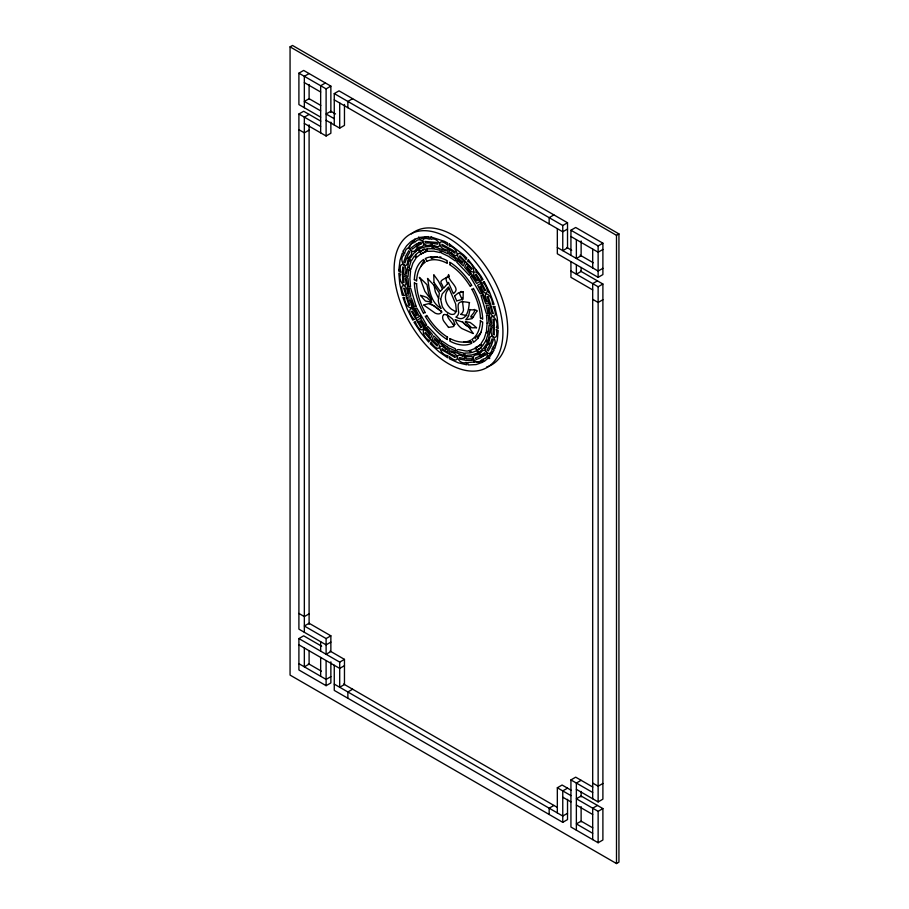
<?xml version="1.0" encoding="UTF-8"?>
<svg xmlns="http://www.w3.org/2000/svg" width="909" height="909" viewBox="0 0 909 909"><rect width="100%" height="100%" fill="white"/><g stroke="black" fill="none" stroke-linecap="round" stroke-linejoin="round"><path stroke-width="1.36" d="M475.168 337.591L475.157 337.864A2.113 1.216 60 0 0 475.316 338.648M433.957 282.392L433.809 274.972M474.362 309.39C476.418 312.753 465.987 318.639 473.544 316.946M463.226 291.948L463.067 299.197L456.807 300.868M443.831 288.005L448.228 282.972A11.715 6.761 60 0 1 448.501 282.438A11.715 6.761 60 0 1 448.807 283.313L453.273 293.516M408.175 247.941L413.993 240.283M486.804 339.591L485.736 341M415.652 251.657L416.856 250.077M492.587 352.328L487.69 356.396L489.031 358.657L489.871 358.135M454.67 295.902L458.522 292.789L463.067 291.778M459.431 293.164L461.181 291.38M442.365 289.13L440.342 291.357M453.546 293.641L454.091 293.05A46.029 26.577 60 0 1 454.648 292.414L454.727 292.346A24.588 14.192 60 0 0 455.125 291.959C459.397 286.96 447.444 280.631 448.591 274.529C448.751 278.915 437.479 279.12 441.899 284.324A24.588 14.192 60 0 0 442.251 285.051L442.376 285.324A46.029 26.577 60 0 1 442.933 286.608L443.49 287.835M449.148 288.585C444.865 292.187 444.467 298.8 446.955 303.549A8.704 5.022 60 0 0 448.228 305.697L449.376 307.185A9.545 5.511 60 0 0 451.671 309.355L454.886 311.219A9.545 5.511 60 0 0 456.636 311.673M422.776 253.225L426.469 250.623M486.588 347.227L484.611 348.817M441.808 312.06L441.24 312.616A11.942 6.897 60 0 1 440.172 313.457A10.363 5.988 60 0 1 438.922 313.866A10.851 6.272 60 0 1 437.445 313.832A14.805 8.556 60 0 1 435.195 313.151L423.855 305.106M419.276 242.419L416.277 244.885L417.254 246.294M418.935 244.816L420.935 243.419M424.139 248.85L420.003 252.282L421.56 254.44M481.031 345.136L475.634 347.397M290.062 46.859L292.505 45.45L618.938 233.908L618.938 862.141L616.495 863.55L290.062 675.092L290.062 46.859L616.495 235.329L618.938 233.908M320.661 117.147L298.902 104.58L298.902 73.175L303.663 70.425L330.865 86.128L330.865 112.455M309.105 73.561L304.345 76.311L304.345 107.728M325.422 82.98L320.661 85.73L320.661 132.85M298.902 73.175L326.104 88.877L330.865 86.128M330.865 642.106L326.104 644.856L298.902 629.142L298.902 114L303.663 111.262L320.763 121.124M334.262 93.582L339.023 90.843L567.523 222.762L567.523 247.896L562.762 250.645L562.762 225.512L334.262 93.582L334.262 124.999M309.105 114.398L304.345 117.147L304.345 632.289M352.624 98.695L347.863 101.444L347.863 107.716M309.105 130.101L304.345 132.85L298.902 129.714M304.345 123.431L326.104 135.998L330.865 133.248L330.865 122.158M326.104 120.283L339.705 128.135L344.466 125.385L344.466 104.455M553.922 214.91L549.161 217.66L549.161 223.944M562.762 225.512L567.523 222.762M567.523 229.045L562.762 231.795L334.262 99.865M570.932 255.349L570.932 230.227L575.692 227.477L602.894 243.18L602.894 274.586L598.133 277.336L557.331 253.781L557.331 228.648M570.932 230.227L598.133 245.93L602.894 243.18M602.894 249.464L598.133 252.213L570.932 236.51M602.894 268.314L598.133 271.052L557.331 247.498M597.452 280.87L592.691 283.619L592.691 798.761M570.932 271.052L598.133 286.767L602.894 284.017L602.894 799.159L598.133 801.908L576.363 789.342M602.894 299.72L598.133 302.47L592.691 299.322M309.105 613.836L304.345 616.586L298.902 613.439M330.865 661.843L330.865 682.943L326.104 685.681L298.902 669.978L298.902 638.572L303.663 635.823L321.661 646.219M326.104 638.572L330.865 635.823L330.865 651.526L326.104 654.275L326.104 638.572L304.345 626.006L309.105 623.256L330.865 635.823M339.705 662.127L344.466 659.377L344.466 684.511L339.705 687.261L339.705 662.127L298.902 638.572M344.466 665.661L339.705 668.41L298.902 644.856M330.865 676.66L326.104 679.409L298.902 663.695M352.624 689.215L347.863 691.965L347.863 698.248M557.331 812.896L557.331 787.773L562.092 785.024L571.022 790.182M602.894 808.578L598.133 811.328L576.363 798.761L581.124 796.011L602.894 808.578L602.894 839.996L598.133 842.745L570.932 827.031L570.932 779.922L575.692 777.172L592.782 787.046M567.523 788.16L562.762 790.91L562.762 822.327L567.523 819.577L567.523 799.329M581.124 780.308L576.363 783.058L576.363 830.178M553.922 805.442L549.161 808.192L549.161 814.475M602.894 783.456L598.133 786.205L592.691 783.058M567.523 813.294L562.762 816.043L334.262 684.113M597.452 805.442L592.691 808.192L592.691 839.598M485.361 355.033L485.94 354.726M481.406 348.033L476.361 349.908L475.271 347.465M484.508 353.521L482.304 354.567M423.889 304.901L428.514 303.697L434.082 305.708A11.612 6.704 60 0 1 435.388 306.651L441.763 311.855M462.442 297.754L461.567 298.118M449.307 276.063L445.796 278.359L446.66 281.574A24.588 14.192 60 0 0 447.012 282.301L447.137 282.574A46.029 26.577 60 0 1 447.694 283.858M425.06 245.68L426.06 245.248M484.542 355.464L480.906 356.839L480.179 355.283L480.838 355.089M483.02 361.316L467.59 362.566L468.34 364.975L476.134 364.566L483.043 362.123L481.747 359.828C476.498 366.929 468.271 354.715 477.486 354.783L476.725 353.362L471.941 354.896L466.669 355.317L467.158 356.782L471.941 356.476L474.225 362.339M427.4 236.749L428.571 236.59M476.702 353.726L476.055 353.817M432.4 248.623L434.15 248.396M426.003 237.01L420.038 239.226L418.742 236.931M455.216 324.195L453.716 324.558A8.295 4.795 60 0 1 453.307 324.718M476.498 327.774L472.021 327.785A2.409 1.386 60 0 1 471.555 327.638L465.431 321.752M467.021 315.662L460.931 314.389M465.397 321.581L470.078 322.456L473.578 325.092A33.463 19.316 60 0 0 475.396 326.74L476.521 327.683M470.192 309.571L470.692 309.674A11.465 6.624 60 0 0 472.419 309.878C473.578 309.469 478.248 310.287 477.157 311.344A14.783 8.533 60 0 0 476.566 311.617L472.146 318.627L465.76 319.775L468.544 316.15L469.93 309.912A1.193 0.693 60 0 1 470.021 309.651M420.515 295.345L421.64 295.709A33.463 19.316 60 0 0 423.458 296.152L426.946 297.55L431.639 302.095M455.261 319.65L461.636 321.809A11.612 6.704 60 0 1 462.954 322.377L468.521 326.797L473.146 333.342M431.605 302.231L425.48 301.038A2.409 1.386 60 0 1 425.014 300.64L420.526 295.459M470.442 327.944L466.601 325.774A14.805 8.556 60 0 1 464.351 323.877A10.851 6.272 60 0 1 462.874 322.206A10.363 5.988 60 0 1 462.431 321.604M473.169 333.569L461.84 328.524A14.805 8.556 60 0 1 459.59 326.615A10.851 6.272 60 0 1 458.113 324.956A10.363 5.988 60 0 1 456.852 323.093A11.942 6.897 60 0 1 455.784 321.013L455.227 319.798M456.17 317.139C465.669 322.979 468.976 310.469 469.169 303.413A15.442 8.908 60 0 0 469.521 302.663M304.345 82.594L320.661 92.014M320.763 105.421L309.105 98.695L304.345 101.444L320.661 110.864M335.523 113.943L330.865 111.262L326.104 114L334.262 118.715M566.886 247.521L571.693 250.293M580.09 255.145L593.293 262.769M580.521 271.098L602.894 284.017M298.902 114L320.661 126.567M592.691 289.903L570.932 277.336L570.932 261.633M570.932 779.922L592.691 792.478M330.069 651.06L344.466 659.377M557.331 787.773L570.932 795.625M562.762 797.193L570.932 801.908M576.363 805.044L592.691 814.475M308.39 663.684L321.4 671.194M343.557 683.988L557.331 807.408M592.782 827.872L581.124 821.145L576.363 823.895L592.691 833.314M562.762 822.327L334.262 690.397L334.262 665.274M431.355 299.89L428.48 293.016L427.094 285.176A1.193 0.693 60 0 0 427.014 284.812L426.332 284.062A11.465 6.624 60 0 1 424.605 282.279L419.344 277.347L419.867 278.268A14.783 8.533 60 0 1 420.469 279.233L424.889 291.334L431.343 299.913M429.991 303.231L439.956 310.401A14.805 8.556 60 0 0 441.354 310.901M440.865 308.31C430.832 302.333 429.218 290.016 427.855 279.552A15.442 8.908 60 0 1 427.514 278.415L434.945 286.312L439.342 293.141L438.297 300.686A12.715 7.34 60 0 0 439.445 305.094L440.49 307.378A15.839 9.147 60 0 1 440.922 308.231M469.487 302.595C457.772 300.47 457.17 302.118 458.727 312.48A12.715 7.34 60 0 1 457.579 315.571L456.534 316.65A15.839 9.147 60 0 0 456.113 317.002M433.991 282.472L440.217 291.289M433.968 274.972L438.513 281.233L442.376 288.846M475.68 269.837L476.702 271.2M425.662 329.933L424.242 327.967M438.649 298.572L435.331 291.857L433.991 284.858M479.407 280.427L481.69 284.381M421.197 317.991L420.049 316.014M461.442 298.038L459.431 293.482M456.682 300.788L454.648 296.186M412.936 308.401L412.436 307.287M488.997 292.903L488.326 291.346M489.178 302.549L489.531 303.765M462.442 300.981L463.488 309.73A12.715 7.34 60 0 1 462.34 312.821L461.295 313.9A15.839 9.147 60 0 0 460.874 314.264M616.495 235.329L616.495 863.55M598.133 245.93L598.133 277.336M598.133 286.767L598.133 801.908M598.133 811.328L598.133 842.745M592.691 249.066L592.691 267.916M581.124 240.942L581.124 255.747L576.363 258.497L576.363 239.646M581.124 267.416L581.124 271.45L576.363 274.2L576.363 264.78M581.124 791.398L581.124 796.943M581.124 806.635L581.124 821.884M339.705 103.012L339.705 128.135M326.104 88.877L326.104 135.998M326.104 660.559L326.104 685.681M320.661 641.709L320.661 651.139M320.661 657.412L320.661 676.262M309.105 84.492L309.105 99.513M309.105 124.863L309.105 624.301M309.105 650.628L309.105 664.093L304.345 666.842L304.345 647.992M453.239 324.683A8.295 4.795 60 0 1 452.841 324.058L449.08 319.161A6.318 3.647 60 0 1 448.296 317.968A3.943 2.272 60 0 1 447.796 316.889A5.681 3.284 60 0 1 447.433 313.923M437.32 257.031A45.132 26.054 60 0 0 431.923 258.44L431.4 258.44A2.113 1.216 60 0 0 430.843 256.872M439.683 256.963A45.132 26.054 60 0 1 440.91 257.042M481.236 332.046A45.132 26.054 60 0 1 476.543 336.807L476.725 336.955A2.113 1.216 60 0 1 477.975 338.614M471.601 342.068A48.347 27.918 60 0 1 463.84 341.795M420.992 266.53A48.347 27.918 60 0 1 424.026 260.815M411.357 233.908A76.935 44.427 60 0 1 492.348 276.984A76.935 44.427 60 0 1 486.622 367.043M448.546 327.467A8.295 4.795 60 0 0 448.955 327.308L452.716 326.763A6.318 3.647 60 0 0 453.5 326.467A3.943 2.272 60 0 0 453.989 325.956A5.624 3.25 60 0 0 454.17 322.468A5.852 3.375 60 0 0 453.398 320.491A6.795 3.92 60 0 0 452.387 318.9L447.626 315.15L444.637 314.423A6.795 3.92 60 0 0 443.637 314.855M448.478 327.422A8.295 4.795 60 0 1 448.08 326.808L444.319 321.911A6.318 3.647 60 0 1 443.535 320.707A3.943 2.272 60 0 1 443.035 319.638A5.681 3.284 60 0 1 443.649 314.866M440.672 299.368L442.194 306.299A8.704 5.022 60 0 0 443.467 308.435L444.615 309.935A9.545 5.511 60 0 0 446.91 312.105L450.125 313.969A9.545 5.511 60 0 0 452.409 314.434L453.568 314.264A8.704 5.022 60 0 0 454.83 313.594L456.307 310.48L455.659 303.958L448.523 287.005L442.206 293.937L440.672 299.368M487.11 323.184L486.497 330.751L488.372 332.228L489.008 325.092L493.462 327.763L493.008 334.035L494.223 334.944L494.223 319.638L493.008 319.139L493.462 325.945L489.008 323.456L488.372 315.582L486.497 314.9L487.11 323.184M447.683 355.658L447.648 357.782L438.82 351.601L430.298 343.784L430.98 342.17C439.07 354.601 443.581 345.34 434.059 339.682L434.445 338.659L446.308 348.249L446.251 349.522C435.968 339.398 439.649 355.305 447.683 355.658M447.807 347.249L447.728 352.351L442.069 348.556L441.888 349.851L455.148 357.498L454.966 355.998L449.296 353.249L449.216 348.067L455.727 351.079L455.386 348.726L448.512 345.465L441.649 340.784L441.308 342.761L447.807 347.249M449.296 249.452L449.216 254.543L455.727 259.042L455.386 261.008L448.512 256.327L441.649 253.088L441.308 250.714L447.807 253.736L447.728 248.543L442.069 245.805L441.888 244.294L452.375 249.975L455.148 251.941L454.966 253.247L449.296 249.452M449.387 244.01L449.353 246.146C457.386 246.498 461.056 262.406 450.784 252.27L450.716 253.554L462.59 263.133L462.965 262.11C453.455 256.463 457.966 247.203 466.044 259.622L466.737 258.02L463.635 254.94L449.387 244.01M398.846 269.814L398.812 271.2L400.676 272.314C397.835 258.781 408.709 265.064 405.278 273.314L406.414 274.041L408.777 261.701L407.698 260.644C407.312 272.382 397.631 259.588 404.005 254.952L402.267 253.168L399.983 260.451L398.846 269.814M402.357 272.018L402.812 282.165L404.028 282.665L403.573 275.859L408.027 278.336L408.664 286.21L410.538 286.903L409.914 278.608L410.538 271.041L408.652 269.564L408.016 276.7L403.562 274.041L404.028 267.757L402.812 266.86L402.357 272.018M414.356 279.529L414.459 279.961A2.113 1.216 60 0 1 416.458 281.108L416.629 280.949A45.132 26.054 60 0 1 425.253 262.247L425.071 262.099A2.113 1.216 60 0 1 423.651 259.644L423.594 259.485A48.347 27.918 60 0 0 414.356 279.529M480.406 320.388L480.395 320.854A45.132 26.054 60 0 1 471.782 339.557L471.964 339.705A2.113 1.216 60 0 1 473.384 342.148L473.441 342.318A48.347 27.918 60 0 0 482.679 322.275L482.565 321.843A2.113 1.216 60 0 1 480.566 320.684L480.406 320.388M496.348 329.478C499.2 343.023 488.326 336.739 491.758 328.479L490.621 327.751L488.258 340.091L489.326 341.148C489.724 329.41 499.393 342.216 493.03 346.84L494.757 348.636L497.268 340.25L498.212 330.592L496.348 329.478M426.639 261.19L427.162 261.19A45.132 26.054 60 0 1 446.512 262.962L447.41 263.246A2.113 1.216 60 0 1 447.41 260.94L446.364 260.258A48.347 27.918 60 0 0 425.639 258.349L425.219 258.747A2.113 1.216 60 0 1 426.639 261.19M470.407 340.341L470.396 340.614A2.113 1.216 60 0 0 471.805 343.057L471.396 343.443A48.347 27.918 60 0 1 450.659 341.545L449.625 340.864A2.113 1.216 60 0 0 449.625 338.557L450.523 338.83A45.132 26.054 60 0 0 469.873 340.614L470.407 340.341M409.027 267.655L410.8 269.666L412.856 263.258L416.061 258.054L414.447 255.929L411.368 260.803L407.289 256.395L409.879 252.054L408.823 250.714L405.846 255.849L403.755 261.928L404.948 262.962L406.687 257.724L410.834 262.008L409.027 267.655M486.224 332.126L484.179 338.546L480.975 343.75L482.577 345.863L485.656 340.989L489.746 345.397L487.156 349.749L488.213 351.09L491.19 345.954L493.28 339.875L492.087 338.83L490.337 344.068L486.201 339.796L488.099 333.671L486.235 332.137M440.331 339.727L439.922 341.636L433.673 335.841L432.036 339.682L437.445 344.829L437.149 346.022L430.843 339.966L424.901 333.103L425.526 332.239L430.593 338.159L432.366 334.467L426.605 327.581L427.639 326.331L440.331 339.716M457.113 260.156L456.704 262.076L469.396 275.472L470.43 274.211L464.669 267.337L466.442 263.644L471.498 269.553L472.135 268.7L471.407 267.78L459.886 255.77L459.579 256.974L464.988 262.11L463.363 265.962L457.113 260.156M429.434 340.545L428.696 342.091L420.901 332.683L413.993 322.252L415.288 321.445C418.754 333.671 428.843 331.592 419.549 321.332L420.31 320.786L430.366 334.364L429.877 335.262C421.64 322.184 420.742 336.319 429.434 340.545M468.34 259.701L467.59 261.247C476.293 265.485 475.384 279.62 467.158 266.53L466.669 267.439L476.725 281.006L477.486 280.472C468.192 270.2 478.282 268.132 481.747 280.347L483.043 279.552L480.6 275.575L468.34 259.701M403.414 250.691L402.926 251.691L404.641 253.543C406.437 242.498 415.924 251.736 409.436 256.804L410.459 257.974L413.459 253.611L417.186 250.236L416.345 248.873C411.777 256.872 405.425 243.737 414.106 242.658L412.766 240.385L410.538 241.919L406.584 245.839L403.414 250.691M492.394 348.261C490.587 359.305 481.1 350.067 487.599 344.988L486.565 343.829L483.577 348.181L479.85 351.567L480.691 352.931C485.247 344.92 491.701 358.146 482.929 359.146L484.27 361.407L489.849 356.646L494.098 350.101L492.394 348.261M415.493 254.736L416.799 257.19L421.219 253.622L426.514 251.588L425.423 249.146L420.378 251.009L417.288 245.532L421.617 243.771L420.878 242.214L415.856 244.328L411.516 247.623L412.493 249.043L416.174 246.169L419.379 251.6L415.493 254.736M480.225 344.602L475.805 348.17L470.51 350.215L471.601 352.658L476.646 350.783L479.747 356.271L475.418 358.021L476.146 359.589L481.179 357.476L485.52 354.169L484.531 352.76L480.85 355.624L477.645 350.204L481.793 346.772L480.225 344.613M426.514 324.82L425.435 326.001L420.378 318.298L417.288 320.207L421.617 326.967L420.878 327.672L411.504 311.446L412.493 311.162L416.174 318.286L419.379 316.571L415.231 308.344L416.811 307.992L426.514 324.808M471.601 275.802L470.51 276.984L480.225 293.8L481.793 293.459L477.645 285.233L480.85 283.506L484.542 290.63L485.52 290.357L481.179 282.04L476.146 274.12L475.418 274.836L479.747 281.585L476.646 283.506L471.601 275.802M416.617 283.563L416.458 283.676A2.113 1.216 60 0 1 414.459 282.517L414.356 282.835A48.347 27.918 60 0 0 423.594 313.537L423.651 313.446A2.113 1.216 60 0 1 425.071 312.628L425.298 312.776A45.132 26.054 60 0 1 416.629 284.04L416.617 283.563M480.566 318.127L480.395 317.764A45.132 26.054 60 0 0 471.782 289.107L471.964 289.176A2.113 1.216 60 0 0 473.384 288.358L473.384 288.358A48.347 27.918 60 0 1 482.679 318.968L482.565 319.275A2.113 1.216 60 0 0 480.566 318.127M414.106 319.411L412.754 320.127L407.187 308.924L402.937 297.47L404.641 297.595C403.96 307.253 416.652 313.525 409.436 299.856L410.459 299.89L417.186 315.389L416.333 315.775C412.095 302.595 405.255 310.287 414.106 319.411M484.27 281.676L482.929 282.392C491.78 291.505 484.94 299.209 480.691 286.017L479.85 286.415L486.565 301.913L487.599 301.936C480.384 288.267 493.064 294.55 492.383 304.197L494.098 304.333L489.849 292.868L484.27 281.676M414.868 239.215L413.981 239.681L415.277 241.976C420.526 234.874 428.753 247.078 419.538 247.009L420.299 248.43L425.094 246.896L430.366 246.487L429.877 245.01C422.355 248.248 418.913 235.215 429.446 239.226L428.696 236.829L425.719 236.726L420.003 237.408L414.868 239.215M449.625 264.53L450.523 265.28A45.132 26.054 60 0 1 469.873 285.846L470.396 286.449A2.113 1.216 60 0 1 471.805 285.642L471.396 284.767A48.347 27.918 60 0 0 450.659 262.735L449.625 262.224A2.113 1.216 60 0 1 449.625 264.53M447.58 337.194L447.41 337.273A2.113 1.216 60 0 0 447.41 339.58L446.364 339.057A48.347 27.918 60 0 1 425.639 317.025L425.219 316.162A2.113 1.216 60 0 0 426.639 315.343L427.162 315.957A45.132 26.054 60 0 0 446.512 336.523L447.58 337.194M426.991 248.85L427.639 251.361L433.741 251.191L440.331 252.622L439.922 250.236L433.673 248.816L432.036 243.089L437.445 244.191L437.149 242.646L436.32 242.408L424.901 241.43L425.526 243.021L430.593 242.953L432.366 248.691L426.991 248.85M469.396 350.431C466.476 352.965 454.807 346.499 457.113 351.567L463.363 352.987L464.988 358.714L459.579 357.601L459.886 359.157L466.192 360.384L472.123 360.362L471.498 358.782L466.442 358.85L464.669 353.112L470.43 352.885L469.396 350.442M416.049 306.265L414.459 306.538L411.379 298.107L407.289 297.8L409.879 305.14L408.823 305.254L403.755 288.187L404.937 288.517L406.687 295.777L410.834 296.289L408.936 287.971L410.8 288.585L416.061 306.265M482.577 295.266L480.975 295.527L486.235 313.219L488.099 313.832L486.201 305.515L490.349 306.026L492.087 313.275L493.28 313.616L488.201 296.55L487.144 296.664L489.735 304.004L485.656 303.697L482.577 295.266M404.005 295.448L402.267 295.232L399.767 283.949L398.824 273.211L400.687 274.245C396.972 281.381 408.914 292.516 405.278 278.552L406.414 279.143L408.777 294.209L407.698 294.027C407.562 282.96 397.29 282.233 404.005 295.448M494.769 306.56L493.03 306.356C499.745 319.57 489.474 318.843 489.337 307.776L488.258 307.594L490.621 322.661L491.758 323.252C488.122 309.276 500.064 320.423 496.348 327.547L498.212 328.592L497.268 317.843L494.769 306.56M431.434 237.124L430.298 236.976L430.98 239.374C438.172 236.17 444.421 250.952 434.059 245.419L434.445 246.884L446.308 251.009L446.251 249.668C437.388 248.509 437.377 235.954 447.683 245.191L447.648 243.01L444.353 241.294L431.434 237.124M466.056 362.418C458.852 365.623 452.614 350.84 462.965 356.373L462.59 354.919L450.716 350.783L450.784 352.135C459.647 353.294 459.647 365.85 449.353 356.612L449.387 358.782L458.216 362.793L466.737 364.816L466.056 362.418M395.551 284.665A76.935 44.427 60 0 0 485.758 368.202A76.935 44.427 60 0 0 464.238 249.839A76.935 44.427 60 0 0 395.551 284.665"/></g></svg>
